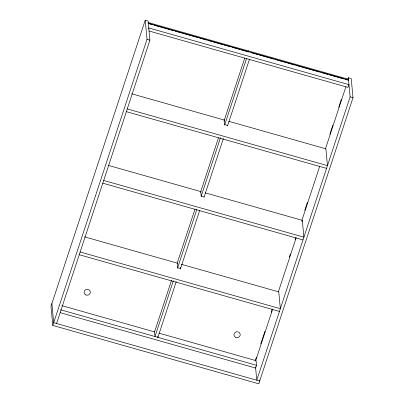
<?xml version="1.0" encoding="UTF-8"?>
<svg xmlns="http://www.w3.org/2000/svg" width="404" height="404" viewBox="0 0 404 404"><rect width="100%" height="100%" fill="white"/><g stroke="black" fill="none" stroke-linecap="round" stroke-linejoin="round"><path stroke-width="0.61" d="M56.585 323.513L149.924 40.127L148.117 21.018L145.223 20.2L50.985 306.323L52.788 325.432L258.777 383.8L353.015 97.677L351.212 78.568L348.314 77.75L347.723 79.548M148.061 23.786L148.455 22.584L248.056 50.808L248.152 51.823M148.409 29.038L148.773 27.942L348.97 84.668L348.066 87.405L149.086 31.022M52.788 325.432L147.031 39.309L145.223 20.2M171.513 280.396L154.55 331.906L154.99 336.537L173.336 280.836M177.235 263.029L194.991 209.126M200.515 192.355L218.463 137.85M223.968 121.15L244.703 58.196M247.995 52.101L248.389 50.904L347.99 79.123L348.086 80.138L345.051 79.28M177.477 268.261L196.809 209.565M201.147 196.389L220.483 137.693M224.624 125.114L246.521 58.636M176.23 281.659L157.883 337.355L157.772 336.199M180.371 269.079L199.702 210.383M204.045 197.208L223.377 138.511M227.518 125.937L249.414 59.454M255.449 360.085L256.439 357.091M260.777 343.91L264.923 331.331M271.236 312.161L272.22 309.166M289.39 257.045L290.375 254.05M295.112 239.673L295.703 237.875M304.778 210.322L307.343 202.53M329.841 134.239L332.8 125.255M338.719 107.282L341.284 99.495M255.545 361.1L272.715 308.979M278.437 291.607L296.193 237.693M301.914 220.321L319.675 166.403M325.397 149.031L345.915 86.729M301.955 221.453L302.313 220.357L205.247 192.854M159.03 333.174L256.096 360.676L256.535 365.312L255.631 368.049L60.287 312.696M348.314 77.75L350.122 96.859L256.782 380.24L255.52 366.893M148.334 23.306L348.531 80.037M149.157 23.77L152.803 24.806M154.02 25.149L174.058 30.825M175.275 31.169L198.354 37.708M199.566 38.057L206.853 40.117M208.07 40.466L222.644 44.597M223.861 44.94L231.149 47.005M232.366 47.349L239.653 49.414M240.865 49.758L246.94 51.48M250.914 52.606L258.201 54.671M259.419 55.015L273.993 59.146M275.205 59.489L295.248 65.165M296.465 65.514L319.544 72.048M320.756 72.397L328.043 74.462M329.26 74.806L343.834 78.937M147.031 39.309L149.924 40.127M350.122 96.859L353.015 97.677M131.729 93.814L224.563 120.119M228.81 121.321L325.876 148.829L327.462 165.65L127.265 108.918M227.659 125.503L224.765 124.684L224.326 120.054M126.366 111.661L326.563 168.387M108.181 165.347L201 191.648M204.101 197.036L201.207 196.213L200.768 191.582M103.707 180.452L303.904 237.178L302.313 220.357M102.803 183.189L303 239.92M84.608 236.875L177.442 263.181M181.315 264.277L278.755 291.89L280.346 308.707L80.149 251.98M79.245 254.722L279.442 311.449M61.964 305.671L154.782 331.972M60.585 309.787L256.535 365.312M248.389 50.904L248.485 51.914M259.565 379.826L259.681 381.058L53.692 322.69L51.884 303.581M180.431 267.408L180.543 268.564L177.644 267.746L177.21 263.115M148.455 22.584L148.551 23.599M85.85 294.915A3.126 2.944 -5.4 0 0 90.314 291.991A3.126 2.944 -5.4 0 0 85.441 289.83A3.126 2.944 -5.4 0 0 85.85 294.915M235.749 337.385A3.126 2.944 -5.4 0 0 240.213 334.467A3.126 2.944 -5.4 0 0 235.34 332.305A3.126 2.944 -5.4 0 0 235.749 337.385"/></g></svg>
